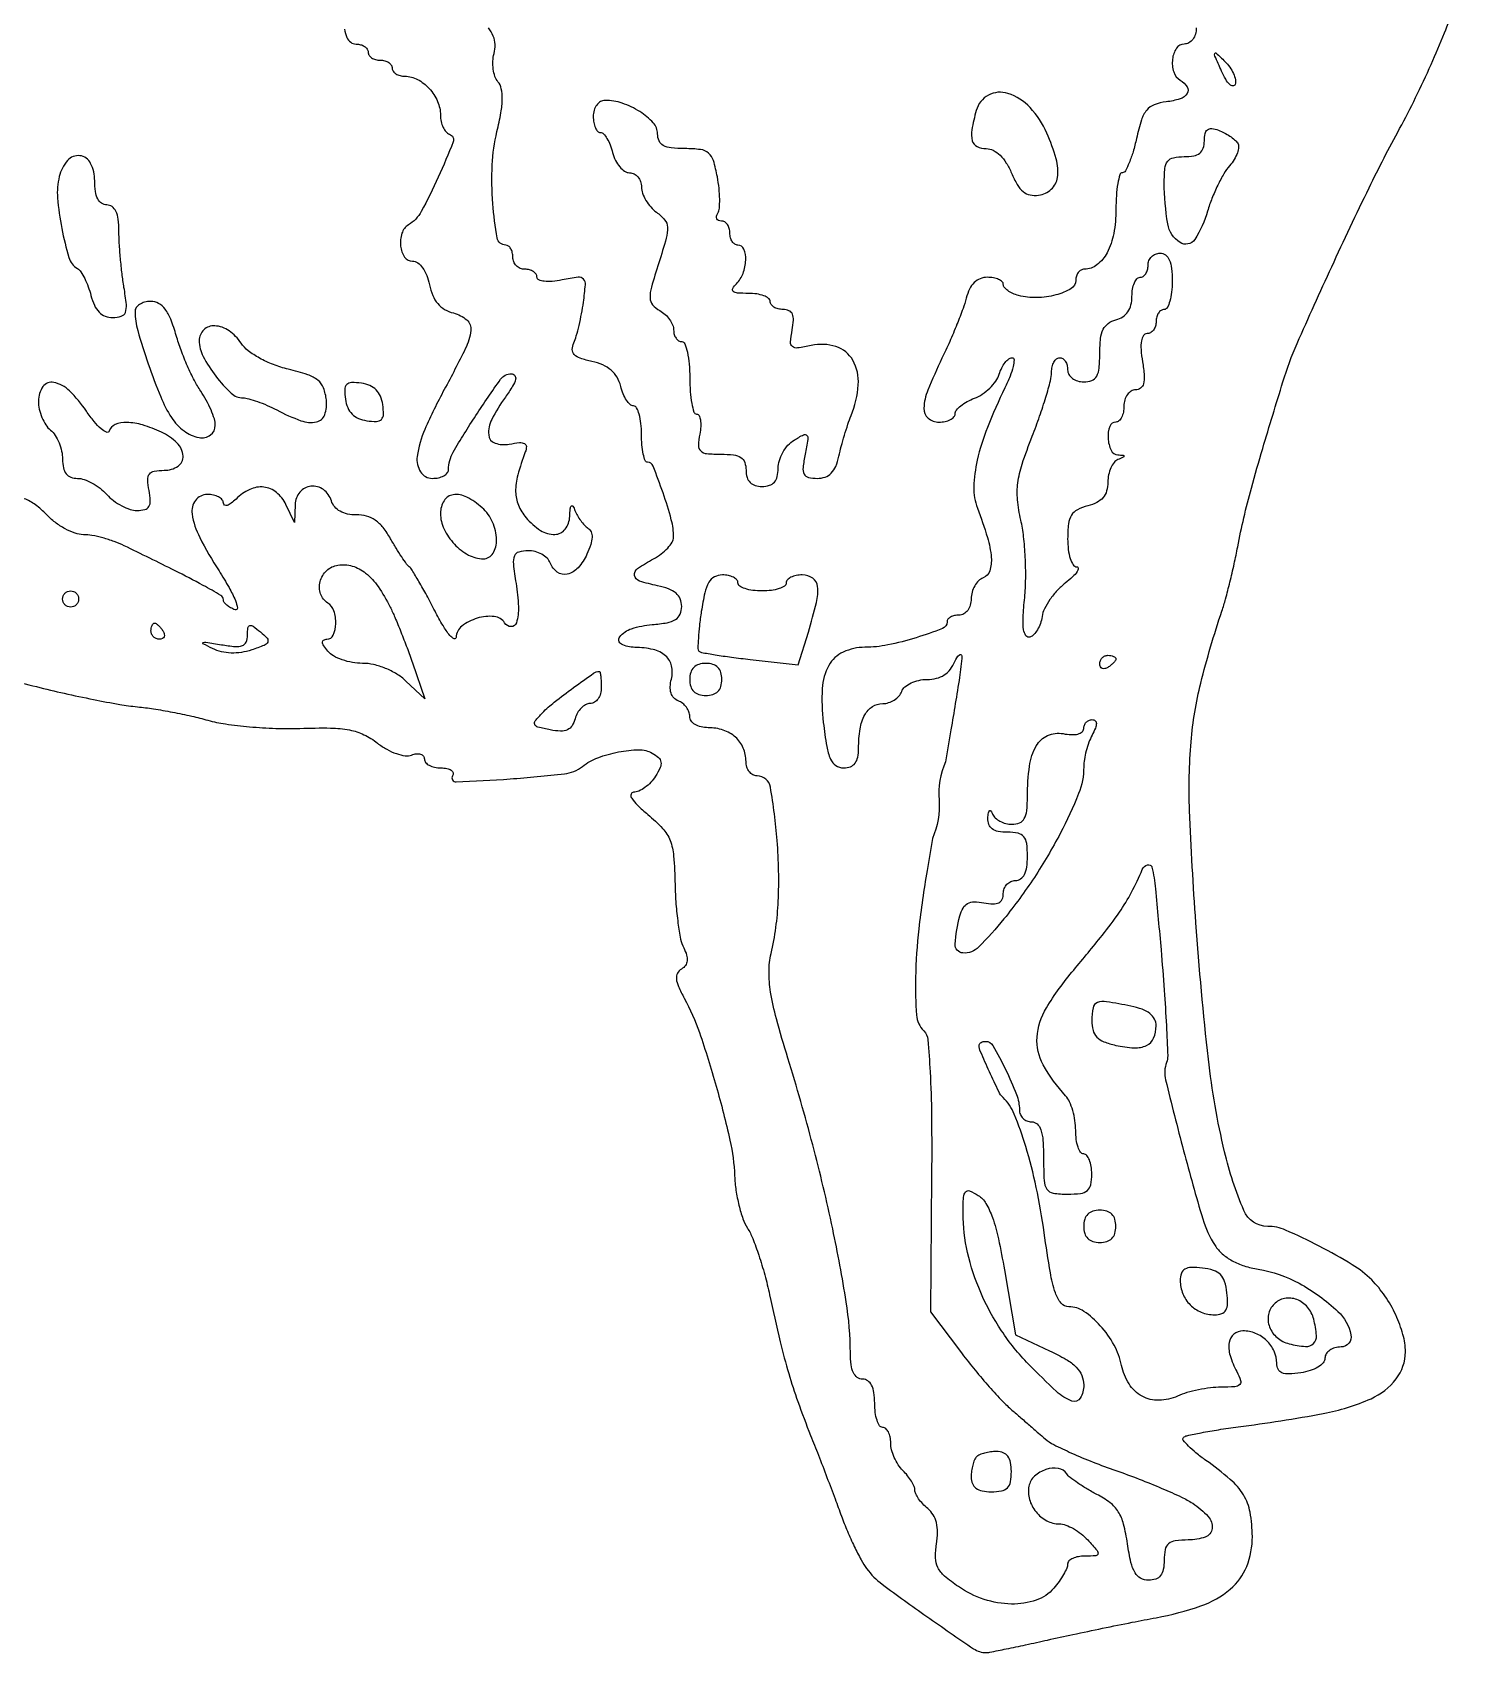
# Model space of a CAD drawing. Extents: x 0 to 525, y 0 to 407.
# Drawn here: x 291.2 to 468, y 0 to 201.5 of the extents above; entities that cross this region are included whole.
import ezdxf

# ---------------------------------------------------------------- set-up
doc = ezdxf.new("R2010")
doc.units = 0

msp = doc.modelspace()

# ---------------------------------------------------------------- linework, layer by layer
for points in [[(288.044046, 120.960479, -0.01045), (291.747132, 120.106178, 0.006666), (295.221546, 119.276891, 0.005998), (298.841126, 118.509294, 0.006021), (302.103662, 117.898968, 0.018821), (304.315818, 117.597928, -0.014578), (306.290395, 117.346263, -0.008221), (308.669613, 116.932062, -0.0082), (311.058448, 116.434865, -0.013299), (313.068686, 115.925421, 0.032998), (315.257519, 115.461579, 0.013735), (318.259079, 115.113709, 0.013519), (321.504808, 114.915877, 0.017025), (324.515412, 114.916501, -0.011677), (328.329636, 114.958077, -0.043984), (330.706149, 114.718755, -0.065381), (332.484911, 114.13156, -0.054326), (334.176578, 113.075743, 0.038893), (335.31728, 112.314011, 0.044176), (336.515869, 111.774827, 0.049315), (337.609229, 111.51203, 0.126605), (338.411167, 111.604285, -0.060911), (339.019282, 111.756157, -0.107006), (339.53328, 111.709702, -0.150451), (339.87091, 111.477726, -0.16912), (340, 111.106989, 0.179829), (340.157035, 110.684486, 0.091703), (340.604836, 110.325178, 0.071699), (341.2712, 110.081828, 0.051794), (342.059017, 110, -0.04743), (342.805006, 109.929076, -0.103266), (343.333138, 109.708657, -0.180737), (343.561583, 109.38319, -0.204783), (343.505064, 109.008193, 0.60098), (343.94321, 108.258173, 0.008046), (350.666086, 108.636948, 0.009981), (357.415051, 109.261887, 0.139185), (359.653082, 110.178934, -0.076163), (361.574125, 111.262203, -0.042963), (364.154073, 111.991643, -0.042845), (366.673968, 112.25474, -0.132924), (368.31736, 111.842273, -0.052237), (369.120416, 111.275505, -0.178182), (369.421793, 110.72275, -0.145757), (369.322458, 110.032678, -0.031461), (368.742737, 108.959665, -0.049524), (368.162721, 108.208008, -0.046565), (367.435005, 107.567749, -0.049949), (366.6763, 107.12456, -0.103124), (366.009453, 106.973099, 0.345712), (365.699353, 106.720523, 0.200857), (365.787616, 106.220911, 0.059527), (366.493263, 105.366299, 0.017089), (367.777156, 104.223099, -0.03227), (369.630022, 102.469648, -0.09457), (370.559528, 100.986602, -0.073538), (370.999771, 99.058387, -0.014455), (371.173377, 95.5, 0.013858), (371.289251, 93.065278, 0.015125), (371.538592, 90.71108, 0.014707), (371.871029, 88.716839, 0.069332), (372.249466, 87.622826, -0.043093), (372.612058, 86.728906, -0.100688), (372.682724, 86.013888, -0.130184), (372.467522, 85.44406, -0.09963), (371.979185, 84.987136, 0.129783), (371.479718, 84.460682, 0.149643), (371.34005, 83.785196, 0.082009), (371.59098, 82.829783, 0.019954), (372.317767, 81.364309, -0.042481), (374.205056, 77.085229, -0.013531), (376.287364, 70.434224, -0.013347), (378.001056, 63.713395, -0.046279), (378.584257, 59.269029, 0.027734), (378.751652, 57.482731, 0.023198), (379.121211, 55.614378, 0.023828), (379.621118, 53.934957, 0.057303), (380.186401, 52.769029, -0.048101), (380.827612, 51.506072, -0.013174), (381.588538, 49.404027, -0.013191), (382.329046, 46.963499, -0.0134), (382.935601, 44.5, 0.004234), (384.266456, 38.633606, 0.013009), (385.303894, 34.695261, 0.015543), (386.438653, 31.208854, 0.008467), (388.035785, 27, -0.002178), (388.995202, 24.564496, -0.001484), (390.065795, 21.787296, -0.001496), (391.082517, 19.102271, -0.003014), (391.865058, 16.978029, 0.013195), (392.60107, 15.098952, 0.011858), (393.460361, 13.192331, 0.01198), (394.312744, 11.518857, 0.0362), (395, 10.440547, 0.073017), (396.9485, 8.492727, 0.00678), (402.479121, 4.495, 0.004272), (408.301238, 0.479447, 0.149918), (409.864326, 0, 0.049358), (410.321791, 0.045269, 0.001242), (412.369939, 0.459927, 0.002652), (414.772117, 0.965766, 0.001804), (417.500374, 1.56571, -0.002648), (420.652317, 2.253245, -0.001651), (424.353235, 3.027257, -0.001656), (428.007006, 3.766216, -0.003007), (431, 4.342533, 0.037065), (436.569673, 5.814104, 0.092246), (440.219748, 7.886471, 0.122799), (442.265561, 10.715633, 0.097687), (442.968197, 14.430335, 0.042599), (442.687256, 17.44375, 0.092707), (441.865671, 19.606807, 0.07854), (440.220019, 21.542296, 0.024314), (437.192425, 23.895807, -0.016749), (435.961189, 24.823382, -0.028622), (435.007938, 25.687473, -0.029348), (434.379919, 26.405669, -0.377897), (434.400553, 26.733886, -0.143431), (434.828947, 26.968185, -0.005561), (436.613005, 27.338084, -0.009518), (438.759941, 27.716091, -0.006532), (441.208128, 28.06655, 0.013151), (451.790734, 29.724691, 0.059982), (457.728536, 31.571516, 0.1229), (460.84724, 34.021773, 0.166587), (462, 37.385693, 0.068109), (461.703468, 39.552497, 0.041464), (460.803997, 41.979657, 0.039993), (459.457691, 44.343518, 0.046968), (457.814031, 46.328826, 0.059737), (455.399899, 48.226018, 0.017662), (451.292769, 50.530998, 0.015278), (447.105129, 52.530872, 0.104121), (444.876741, 53, -0.300697), (441.911288, 54.960692, -0.042531), (439.510672, 62.268377, -0.030061), (437.504581, 73.796973, -0.010228), (435.946801, 90.732493, -0.007701), (435.16535, 104.705704, -0.03095), (435.34844, 113.254137, -0.040394), (436.555569, 120.546796, -0.020355), (439.183396, 129.5, 0.015361), (439.638837, 130.996267, 0.006004), (440.178942, 133.0875, 0.005937), (440.709689, 135.365884, 0.007348), (441.147404, 137.5, -0.010466), (441.91013, 141.104404, -0.009547), (442.844667, 144.786492, -0.00594), (444.260848, 149.720108, -0.00137), (446.769153, 158, -0.029533), (448.547577, 162.78362, -0.004233), (452.841175, 172.309672, -0.005197), (457.492645, 182.130954, -0.011503), (461.28899, 189.5, 0.010658), (463.273268, 193.335727, 0.009054), (465.20725, 197.465382, 0.00932), (466.86723, 201.378148, 0.019347), (467.985276, 204.5, -0.005112)], [(330.082988, 201.857819, 0.077026), (330.359903, 200.818684, 0.129132), (330.833715, 200.221884, 0.162131), (331.5, 200, -0.064853), (332.073457, 199.925306, -0.082425), (332.559375, 199.70625, -0.098894), (332.884432, 199.381354, -0.148195), (333, 199, 0.148195), (333.115568, 198.618646, 0.098894), (333.440625, 198.29375, 0.082425), (333.926543, 198.074694, 0.064853), (334.5, 198, -0.064853), (335.073457, 197.925306, -0.082425), (335.559375, 197.70625, -0.098894), (335.884432, 197.381354, -0.148195), (336, 197, 0.154765), (336.120948, 196.618614, 0.09778), (336.461607, 196.29375, 0.080164), (336.97055, 196.074515, 0.061768), (337.571429, 196, -0.123606), (339.143743, 195.605274, -0.084794), (340.602235, 194.470725, -0.082134), (341.639878, 192.87513, -0.103542), (342, 191.154762, 0.052765), (342.08341, 190.366574, 0.058269), (342.329819, 189.64073, 0.066232), (342.692943, 189.081559, 0.136036), (343.12279, 188.792403, -0.428589), (343.572018, 187.836277, -0.013575), (341.726304, 183.442976, -0.018694), (339.605039, 179.185702, -0.130121), (338.019016, 177.511752, 0.177173), (337.198313, 176.468395, 0.107281), (337.036329, 174.88682, 0.121936), (337.541839, 173.520476, 0.248367), (338.525, 173, -0.158303), (339.171373, 172.790094, -0.079455), (339.784227, 172.175791, -0.063371), (340.294324, 171.239991, -0.043802), (340.633779, 170.081106, 0.04901), (341.039187, 168.748554, 0.077288), (341.660195, 167.730065, 0.084571), (342.514367, 167.010257, 0.07152), (343.608779, 166.562054, -0.117501), (345.263799, 165.700782, -0.248797), (345.770782, 164.3911, -0.085525), (345.091163, 162.105207, -0.008649), (342.477287, 157.046426, 0.019406), (340.049429, 152.089007, 0.071033), (339.102674, 148.730568, 0.175879), (339.521548, 146.814748, 0.257299), (341, 146, 0.052721), (341.76519, 146.080909, 0.072563), (342.4125, 146.321283, 0.092453), (342.84726, 146.676333, 0.177221), (343, 147.093729, -0.132348), (343.581835, 149.253355, -0.013434), (346.398144, 153.814068, -0.010072), (349.483279, 158.321587, -0.242187), (350.801726, 159, -0.22955), (351.237257, 158.788926, -0.232997), (351.337735, 158.318452, -0.076792), (350.973362, 157.458314, -0.016199), (350.068094, 156.09563, 0.035588), (348.380457, 153.328326, 0.140969), (347.995613, 151.394008, 0.29751), (348.784708, 150.381544, 0.130559), (350.558032, 150.255845, -0.022022), (351.817974, 150.439631, -0.139848), (352.448574, 150.326781, -0.287622), (352.68023, 149.953726, -0.090743), (352.553768, 149.279521, 0.024639), (351.615056, 146.419485, 0.069737), (351.346185, 144.340611, 0.0954), (351.687928, 142.662081, 0.079422), (352.640626, 141.106751, 0.072534), (354.44807, 139.528252, 0.150983), (356.231448, 139.028215, 0.22646), (357.517391, 139.68425, 0.155888), (358.078947, 141.25, -0.012676), (358.138078, 142.227414, -0.158373), (358.280625, 142.564651, -0.51614), (358.469868, 142.546389, -0.039499), (358.728891, 142, 0.039014), (359.023981, 141.375972, 0.029513), (359.438598, 140.741349, 0.030189), (359.90212, 140.188887, 0.059012), (360.343088, 139.821613, -0.152129), (360.729129, 139.356036, -0.107878), (360.848337, 138.683404, -0.069804), (360.682957, 137.768864, -0.027318), (360.214583, 136.571613, -0.075694), (359.117795, 134.892534, -0.15396), (357.776089, 134.096375, -0.21598), (356.533503, 134.342315, -0.146934), (355.638374, 135.5, 0.109941), (355.25801, 136.073763, 0.066273), (354.59759, 136.559375, 0.061434), (353.77207, 136.88811, 0.064151), (352.903577, 137, 0.065843), (351.72771, 136.844482, 0.24255), (351.190476, 136.355021, 0.117335), (351.066711, 135.348774, 0.011837), (351.393711, 132.939328, -0.028898), (351.685042, 130.058496, -0.080893), (351.446027, 128.049732, -0.340155), (350.790868, 127.56683, -0.254449), (349.982334, 128.028584, 0.236485), (348.692841, 128.824126, 0.094813), (346.572593, 128.609859, 0.093323), (344.656427, 127.622283, 0.224121), (343.953439, 126.230948, -0.539275), (343.686958, 126.065817, -0.11509), (343.16075, 126.477216, -0.036366), (342.319157, 127.693307, -0.013818), (341.320308, 129.5, 0.005242), (340.284564, 131.451746, 0.00726), (339.312339, 133.178125, 0.004775), (338.464911, 134.60164, 0.085998), (338.11687, 135, -0.068052), (337.786881, 135.351555, -0.008099), (337.180743, 136.234375, -0.009546), (336.493816, 137.314659, -0.007702), (335.796297, 138.5, 0.038614), (334.86832, 139.875007, 0.072985), (333.895586, 140.788904, 0.084877), (332.80929, 141.2992, 0.071441), (331.546836, 141.460621, -0.054532), (330.445722, 141.563863, -0.077553), (329.526428, 141.906995, -0.088672), (328.844485, 142.468588, -0.099745), (328.433151, 143.210621, 0.158123), (327.441767, 144.596415, 0.186662), (325.896024, 145.019372, 0.195167), (324.51861, 144.289138, 0.168509), (323.93232, 142.75), (323.864639, 140.5), (322.779505, 142.75, 0.107577), (321.608381, 144.247497, 0.147019), (320.040821, 144.911763, 0.136725), (318.279214, 144.622245, 0.087911), (316.571429, 143.428571, -0.032428), (315.966917, 142.897769, -0.08714), (315.461607, 142.633482, -0.216722), (315.144783, 142.671296, -0.262054), (315, 142.928571, 0.180377), (314.847511, 143.337512, 0.091543), (314.4125, 143.685268, 0.071518), (313.765245, 143.920813, 0.051602), (313, 144, 0.236051), (311.534173, 143.267144, 0.201601), (311.109946, 141.575391, 0.081412), (312.059954, 138.656341, 0.023001), (314.45693, 134.499876, -0.012865), (315.713794, 132.419024, -0.031547), (316.498386, 130.813548, -0.069624), (316.740613, 129.874577, -0.562859), (316.45693, 129.654901, -0.037085), (315.899333, 129.917777, -0.045942), (315.427973, 130.244769, -0.052698), (315.101016, 130.583862, -0.166997), (315, 130.877875, 0.26376), (314.681878, 131.438974, 0.009673), (312.480318, 132.699228, 0.010011), (308.994344, 134.516457, 0.001978), (302.66896, 137.623335, 0.026525), (301.420643, 138.150481, 0.020422), (300.010174, 138.595605, 0.020823), (298.654142, 138.903421, 0.045425), (297.593274, 139, -0.085633), (296.565093, 139.177394, -0.039204), (295.318083, 139.734375, -0.037323), (294.064407, 140.543345, -0.042262), (293, 141.5, 0.045738), (291.635404, 142.709442, 0.068519), (290.237736, 143.467479, 0.061141)], [(436, 202, -0.072314), (435.888136, 201.230589, -0.08892), (435.5625, 200.583333, -0.10214), (435.075754, 200.153209, -0.130775), (434.5, 200, 0.2514), (433.53329, 199.481146, 0.1193), (433.036592, 198.112517, 0.105189), (433.193385, 196.533132, 0.179043), (434, 195.5, -0.110364), (434.855598, 194.664669, -0.297162), (434.855471, 193.853279, -0.173422), (433.975082, 193.184687, -0.047917), (432.25, 192.816422, 0.06041), (430.764249, 192.460333, 0.134547), (429.827735, 191.786939, 0.094797), (429.172971, 190.562001, 0.020934), (428.557939, 188.25, -0.016996), (428.138394, 186.621355, -0.02613), (427.655276, 185.248438, -0.023918), (427.173072, 184.219998, -0.277979), (426.807939, 184, 0.334969), (426.491713, 183.761373, 0.02575), (426.237332, 182.657143, 0.027118), (426.058277, 181.180986, 0.016623), (426, 179.428571, -0.04502), (425.729671, 176.432368, -0.076775), (424.909359, 174.062304, -0.104597), (423.645008, 172.545562, -0.168433), (422.071429, 172, 0.128255), (421.662828, 171.893437, 0.100734), (421.314732, 171.59362, 0.08924), (421.080684, 171.145124, 0.075887), (421, 170.616577, -0.266575), (420.40671, 169.582855, -0.067558), (418.548851, 168.810873, -0.059007), (416.162094, 168.472026, -0.069845), (413.900474, 168.736278, -0.040933), (413.173161, 168.991591, -0.052236), (412.558264, 169.346763, -0.062059), (412.135532, 169.742266, -0.175444), (412, 170.116631, 0.209177), (411.852235, 170.454383, 0.081811), (411.418097, 170.74051, 0.062316), (410.777433, 170.935182, 0.042656), (410.019052, 171, 0.094642), (409.126034, 170.829439, 0.099931), (408.378018, 170.342945, 0.085806), (407.796207, 169.534427, 0.051712), (407.390991, 168.421695, -0.026254), (406.985764, 167.104245, -0.008007), (406.23721, 165.156459, -0.007992), (405.327474, 162.998141, -0.008649), (404.371939, 160.926598, 0.015597), (402.61802, 156.98099, 0.085259), (402.117251, 154.709569, 0.231388), (402.638514, 153.50327, 0.178908), (404, 153, 0.049264), (404.765358, 153.075593, 0.069261), (405.4125, 153.301021, 0.089436), (405.848134, 153.633497, 0.18727), (406, 154.024751, -0.174868), (406.164912, 154.481865, -0.050235), (406.709239, 155.018133, -0.043956), (407.490263, 155.540732, -0.034644), (408.414431, 155.967467, 0.057208), (409.386533, 156.470606, 0.044592), (410.311429, 157.220107, 0.04585), (411.055741, 158.087797, 0.077667), (411.481819, 158.942716, -0.039445), (411.801945, 159.730047, -0.049481), (412.222894, 160.395673, -0.057831), (412.675754, 160.854984, -0.170869), (413.087712, 161, -0.422696), (413.3317, 160.748863, -0.050966), (413.219897, 159.898437, -0.036615), (412.838094, 158.688884, -0.019361), (412.199539, 157.25, 0.019525), (410.024665, 152.344941, 0.038305), (408.75634, 148.269781, 0.049471), (408.332104, 144.928615, 0.097706), (408.775836, 142.302052, -0.016703), (410.016933, 138.663852, -0.053249), (410.498436, 136.145928, -0.097368), (410.315073, 134.509325, -0.228531), (409.492885, 133.635643, 0.104791), (408.921956, 133.265471, 0.066656), (408.438535, 132.634332, 0.062616), (408.111455, 131.850792, 0.067698), (408, 131.031385, -0.070174), (407.889078, 130.24494, -0.089187), (407.565397, 129.588564, -0.103496), (407.079202, 129.154775, -0.131307), (406.5, 129, 0.054157), (405.926159, 128.937662, 0.073869), (405.440625, 128.752747, 0.093533), (405.114767, 128.47946, 0.173303), (405, 128.158288, -0.310906), (404.420443, 127.316336, -0.016276), (401.155945, 126.188972, -0.024716), (397.630478, 125.286718, -0.050324), (394.788968, 125, 0.109407), (392.075633, 124.39909, 0.158702), (390.295333, 122.738324, 0.113866), (389.474421, 119.868247, 0.042231), (389.612135, 115.643031, 0.01203), (390.034768, 112.666643, 0.064014), (390.508372, 111.09656, 0.138286), (391.175131, 110.297922, 0.151218), (392.137681, 110, 0.087936), (392.976575, 110.148687, 0.141866), (393.55747, 110.574624, 0.116248), (393.893196, 111.316825, 0.048373), (394, 112.418213, -0.037309), (394.18194, 114.853088, -0.086212), (394.759034, 116.587744, -0.126786), (395.712315, 117.620519, -0.144283), (397, 118, 0.076792), (397.72579, 118.11213, 0.064917), (398.430462, 118.440625, 0.06679), (399.008218, 118.926523, 0.093208), (399.361626, 119.5, -0.126521), (399.76998, 120.074286, -0.063894), (400.521207, 120.559375, -0.057225), (401.477603, 120.888489, -0.054328), (402.500839, 121, 0.059293), (403.684298, 121.140837, 0.08486), (404.653248, 121.557612, 0.087232), (405.410103, 122.262056, 0.066357), (405.968838, 123.25, -0.108591), (406.530184, 124.073127, -0.678239), (406.842021, 123.927841, -0.025295), (406.553204, 121.257239, -0.002383), (405.482541, 114.75), (404.807644, 110.76674, 0.117647), (404, 106, -0.117647), (403.192356, 101.23326), (402.517459, 97.25, 0.013417), (401.487617, 89.994999, 0.023361), (401.077945, 83.93154, 0.023671), (401.20207, 79.263686, 0.17977), (402.103406, 77.296594, -0.176018), (402.60937, 76.213245, -0.008597), (402.895939, 72.199217, -0.011038), (403.070161, 66.756934, -0.004369), (403.079056, 59.272287), (402.9513, 42.351385), (406.664625, 37.425692, 0.009933), (408.274106, 35.376707, 0.00863), (410.039462, 33.293356, 0.008712), (411.702943, 31.462902, 0.025116), (412.938975, 30.275095, 0.000041), (414.043732, 29.31549, 0.000032), (415.246193, 28.271328, 0.000032), (416.367866, 27.29757, 0.000078), (417.197, 26.578094, 0.062689), (418.266877, 25.862785, 0.010731), (420.481467, 24.813002, 0.011551), (423.15202, 23.689904, 0.010078), (425.995142, 22.636466, -0.008471), (428.893598, 21.573108, -0.008681), (431.730556, 20.420443, -0.008481), (434.156336, 19.336424, -0.035722), (435.548141, 18.560414, -0.060914), (437.481605, 16.926193, -0.220215), (437.966831, 15.431447, -0.283994), (437.119489, 14.368563, -0.086299), (435, 14, 0.030103), (433.386401, 13.902765, 0.144586), (432.55, 13.541667, 0.173074), (432.126572, 12.824437, 0.047675), (432, 11.5, -0.044999), (431.894555, 10.330729, -0.120514), (431.556127, 9.572376, -0.147762), (430.956826, 9.146536, -0.081273), (430.061273, 9, -0.123445), (429.076448, 9.246905, -0.139871), (428.378539, 9.922606, -0.076282), (427.873243, 11.220149, -0.017562), (427.442359, 13.535813, 0.024826), (426.951759, 15.974904, 0.077007), (426.297141, 17.515294, 0.091277), (425.276237, 18.63876, 0.044476), (423.631086, 19.675345, -0.014761), (422.386933, 20.359678, -0.016742), (421.237682, 21.089638, -0.016117), (420.308076, 21.769686, -0.083475), (419.880173, 22.237926, 0.215891), (418.844303, 22.904352, 0.116629), (417.303293, 22.771842, 0.10624), (415.875199, 21.935728, 0.161171), (415.178908, 20.690477, 0.118974), (415.255382, 19.049941, 0.099327), (416.065044, 17.500105, 0.100214), (417.402179, 16.392894, 0.123586), (418.967457, 16, -0.089048), (419.75693, 15.858274, -0.04), (420.715701, 15.4125, -0.037937), (421.680216, 14.765298, -0.042122), (422.5, 14, -0.007247), (423.657975, 12.682566, -0.222937), (423.770651, 12.272045, -0.349021), (423.508745, 12.03843, -0.014191), (422.154988, 12, 0.043924), (421.330042, 11.92739, 0.063714), (420.633028, 11.709608, 0.083479), (420.161437, 11.389278, 0.204678), (420, 11.011431, -0.10567), (419.891054, 10.501686, -0.025011), (419.494092, 9.722396, -0.024643), (418.936993, 8.854045, -0.022104), (418.277759, 8.011431, -0.134463), (416.07744, 6.521004, -0.086273), (413.01172, 6.03905, -0.076295), (409.598961, 6.619551, -0.070102), (406.407793, 8.203616, -0.026452), (404.701959, 9.510175, -0.097995), (403.865486, 10.568343, -0.115295), (403.566685, 11.768671, -0.043846), (403.693714, 13.500004, 0.037276), (403.819432, 14.952176, 0.063823), (403.679332, 16.158377, 0.075916), (403.270836, 17.139169, 0.083162), (402.597801, 17.918833, -0.032042), (401.986332, 18.496276, -0.03443), (401.469354, 19.134124, -0.036739), (401.107845, 19.738807, -0.116876), (401, 20.193873, 0.106001), (400.900131, 20.659656, 0.031794), (400.559375, 21.304718, 0.030301), (400.074075, 21.998866, 0.028676), (399.5, 22.642857, -0.054664), (398.925727, 23.358587, -0.038656), (398.440625, 24.26875, -0.039128), (398.109123, 25.223487, -0.064082), (398, 26.071429, 0.049879), (397.926196, 26.809424, 0.069864), (397.70625, 27.433482, 0.090018), (397.381768, 27.853387, 0.185417), (397, 28, -0.254951), (396.615738, 28.209557, -0.06271), (396.29375, 28.88125, -0.048861), (396.072766, 29.850749, -0.031626), (396, 31, 0.033607), (395.911037, 32.322075, 0.082504), (395.625, 33.25, 0.12651), (395.148955, 33.797909, 0.152103), (394.5, 34, -0.158674), (393.840363, 34.214741, -0.126641), (393.362032, 34.794999, -0.078628), (393.074722, 35.792141, -0.029371), (392.980007, 37.25, 0.037778), (392.459768, 43.605737, 0.012954), (390.776664, 52.695159, 0.012229), (388.297915, 63.118964, 0.010614), (385.202864, 73.917047, -0.008402), (383.77617, 78.812656, -0.026964), (383.058843, 82.13171, -0.040187), (382.859086, 84.667733, -0.056748), (383.119129, 86.917047, 0.046215), (384.009672, 93.419403, 0.030651), (383.877512, 100.955404, 0.023949), (383.029575, 107.611734, 0.363953), (381.375, 109, -0.130003), (380.850638, 109.138681, -0.100677), (380.403906, 109.52875, -0.088653), (380.103466, 110.112255, -0.0748), (380, 110.8, 0.101708), (379.656202, 112.472641, 0.109454), (378.684208, 113.824185, 0.102713), (377.174837, 114.697574, 0.080136), (375.3, 115, -0.056302), (374.404126, 115.101201, -0.08007), (373.662775, 115.401414, -0.100886), (373.17435, 115.852486, -0.157289), (373, 116.393011, 0.091858), (372.893775, 116.966335, 0.066733), (372.582177, 117.537159, 0.065144), (372.121367, 118.019046, 0.077968), (371.577623, 118.33184, -0.116025), (371.02198, 118.709878, -0.109468), (370.678674, 119.303558, -0.08881), (370.576043, 120.094326, -0.051968), (370.721021, 121.041186, 0.118762), (370.752607, 122.672301, 0.161406), (370.004554, 123.928472, 0.122384), (368.452366, 124.71709, 0.055046), (366.166667, 124.984687, -0.116302), (364.49672, 125.390035, -0.468923), (364.294364, 126.277633, -0.154992), (365.767985, 127.308568, -0.054707), (368.3273, 127.810365, 0.023373), (370.182451, 128.054872, 0.094481), (371.243154, 128.461631, 0.154481), (371.800888, 129.110948, 0.101125), (372, 130.085365, 0.099147), (371.814897, 131.00967, 0.117583), (371.2919, 131.727901, 0.089528), (370.374063, 132.264123, 0.038209), (369, 132.65, -0.028222), (366.747856, 133.23425, -0.285494), (366.148033, 133.940127, -0.286042), (366.516102, 134.789195, -0.028294), (368.5, 136, 0.038674), (369.45662, 136.611419, 0.043777), (370.265625, 137.340547, 0.048711), (370.825991, 138.073954, 0.139671), (371, 138.684729, 0.06619), (370.710906, 140.858988, 0.017674), (369.67771, 144.202382, 0.009841), (368.444761, 147.530979, 0.308343), (367.756521, 148, -0.313764), (367.462348, 148.20476, -0.035459), (367.222228, 149.028125, -0.032867), (367.054667, 150.158491, -0.020367), (367, 151.5, 0.026502), (366.928864, 152.841146, 0.041844), (366.711847, 153.971875, 0.05105), (366.397589, 154.769603, 0.280398), (366.019052, 155, -0.194114), (365.599423, 155.16929, -0.056439), (365.146283, 155.717076, -0.047603), (364.731997, 156.506612, -0.035562), (364.425425, 157.441109, 0.070132), (363.968195, 158.566415, 0.083516), (363.237337, 159.447234, 0.076229), (362.200559, 160.096331, 0.047786), (360.83582, 160.53606, -0.026452), (359.381559, 160.937123, -0.119423), (358.640522, 161.401416, -0.201051), (358.399045, 162.012095, -0.098206), (358.581831, 162.844951, 0.033632), (358.892193, 163.70969, 0.011191), (359.231812, 165.012695, 0.011083), (359.5446, 166.477147, 0.012398), (359.779347, 167.900393, 0.01358), (360.023899, 170.084364, 0.215015), (359.781144, 170.772311, 0.238962), (359.120899, 171.005017, 0.016784), (357.126964, 170.675393, -0.026574), (355.892858, 170.496114, -0.05066), (354.891428, 170.506237, -0.075318), (354.222128, 170.685499, -0.298073), (354, 171.025, 0.15175), (353.884488, 171.396835, 0.098319), (353.559375, 171.713594, 0.0812), (353.073516, 171.927269, 0.063155), (352.5, 172, -0.099038), (351.927543, 172.114514, -0.097945), (351.440625, 172.440625, -0.097945), (351.114514, 172.927543, -0.099038), (351, 173.5, 0.057167), (350.934188, 174.073731, 0.076482), (350.739603, 174.559375, 0.095492), (350.451705, 174.884883, 0.165545), (350.113544, 175, -0.364103), (349.047377, 175.895046, -0.024352), (348.510552, 180.154513, -0.030963), (348.439333, 184.975956, -0.047113), (349.028762, 189.119894, 0.015199), (349.516435, 191.464764, 0.038932), (349.68394, 193.189215, 0.056091), (349.566015, 194.452783, 0.122508), (349.146683, 195.323258, -0.09124), (348.781422, 195.975113, -0.048096), (348.56677, 196.881039, -0.045671), (348.521431, 197.882215, -0.052486), (348.665208, 198.827754, 0.072849), (348.78978, 199.952191, 0.087375), (348.568734, 200.99227, 0.076282), (347.971086, 201.998422, 0.042046)]]:
    msp.add_lwpolyline(points, format="xyb")
for points in [[(440.828264, 194.984793, -0.336752), (440.5567, 194.799246, -0.183145), (440.166057, 194.970206, -0.067815), (439.662556, 195.618192, -0.025961), (439.141091, 196.636579, -0.002447), (438.314765, 198.50481, -0.185405), (438.300271, 198.827424, -0.546424), (438.47467, 198.871744, -0.005868), (439.54497, 197.848214, -0.044911), (440.160524, 197.126581, -0.048824), (440.617896, 196.325723, -0.05452), (440.862769, 195.567541, -0.132064)], [(408.630286, 191.75, 0.020715), (408.088267, 189.33084, 0.109433), (408.140951, 187.980993, 0.218597), (408.72884, 187.264951, 0.113722), (409.87868, 187, -0.120154), (410.738595, 186.790329, -0.073206), (411.591237, 186.175845, -0.060543), (412.373235, 185.207301, -0.041423), (413.021079, 183.94911, 0.034244), (413.73013, 182.522149, 0.089095), (414.472678, 181.653592, 0.118068), (415.332522, 181.237516, 0.08977), (416.382184, 181.19911, 0.151103), (417.967839, 181.950308, 0.175697), (418.73549, 183.422702, 0.103002), (418.567976, 185.728143, 0.034438), (417.413649, 188.923507, 0.083013), (415.323816, 192.10523, 0.12887), (412.570031, 193.861257, 0.202834), (410.136474, 193.644336, 0.207874)], [(361, 191, 0.042643), (361.06542, 190.234324, 0.062301), (361.261905, 189.5875, 0.081793), (361.550695, 189.149179, 0.209225), (361.891592, 189, -0.208396), (362.277325, 188.831931, -0.050787), (362.705595, 188.265625, -0.043524), (363.105107, 187.457251, -0.031538), (363.410644, 186.5, 0.052514), (363.760596, 185.543788, 0.061291), (364.288816, 184.734375, 0.071387), (364.906036, 184.184637, 0.147328), (365.519052, 184, -0.119389), (366.083904, 183.863175, -0.100671), (366.564972, 183.477348, -0.092147), (366.888029, 182.900314, -0.081833), (367, 182.220759, 0.086506), (367.135889, 181.441205, 0.048414), (367.548699, 180.568691, 0.046406), (368.153281, 179.741955, 0.055585), (368.867911, 179.095204, -0.063529), (369.88058, 178.149136, -0.163426), (370.236815, 177.226612, -0.080357), (370.079119, 175.87142, -0.008324), (369.148983, 172.786716, 0.007755), (368.230849, 169.754314, 0.075338), (368.059862, 168.426817, 0.175439), (368.383556, 167.591357, 0.086115), (369.281071, 166.862581, -0.058116), (369.938518, 166.386936, -0.052366), (370.495065, 165.757167, -0.055647), (370.87421, 165.076054, -0.099517), (371, 164.45031, 0.067183), (371.074828, 163.895928, 0.084027), (371.29375, 163.426029, 0.099542), (371.618658, 163.111783, 0.143546), (372, 163, -0.31052), (372.388512, 162.732972, -0.036969), (372.70625, 161.678125, -0.033738), (372.927717, 160.224757, -0.020945), (373, 158.5, 0.018014), (373.062168, 156.77505, 0.029276), (373.253015, 155.321875, 0.029327), (373.525088, 154.246293, 0.327067), (373.861328, 154, -0.285831), (374.156008, 153.816555, -0.076393), (374.329256, 153.265625, -0.053628), (374.365641, 152.458177, -0.031701), (374.244751, 151.5, 0.037483), (374.083411, 150.090289, 0.216124), (374.359511, 149.412205, 0.169509), (375.104422, 149.077228, 0.021695), (376.883423, 149, -0.028404), (378.459359, 148.910401, -0.114738), (379.360428, 148.589568, -0.169186), (379.836458, 147.982574, -0.082653), (380, 147, 0.072254), (380.126841, 146.126841, 0.124864), (380.5, 145.5, 0.124864), (381.126841, 145.126841, 0.072254), (382, 145, 0.073774), (382.908967, 145.134849, 0.1388), (383.528708, 145.532432, 0.126162), (383.884625, 146.226963, 0.055699), (384, 147.259453, -0.075842), (384.145786, 148.215044, -0.05295), (384.579677, 149.217206, -0.05265), (385.218376, 150.112627, -0.072063), (385.973368, 150.751295, -0.01979), (387.160829, 151.429099, -0.36122), (387.556683, 151.342997, -0.209388), (387.684795, 150.8424, -0.008781), (387.348368, 148.991842, 0.021164), (387.089444, 147.335568, 0.145901), (387.232801, 146.534133, 0.223217), (387.755177, 146.124679, 0.056452), (388.855948, 146, 0.083451), (389.847514, 146.166655, 0.116172), (390.605217, 146.646289, 0.096795), (391.160328, 147.489588, 0.044638), (391.550156, 148.75, -0.012386), (391.842932, 149.970104, -0.008019), (392.239034, 151.366947, -0.008063), (392.67018, 152.71998, -0.015098), (393.069208, 153.797053, 0.077629), (393.966293, 157.627657, 0.148744), (393.282905, 160.680439, 0.188472), (391.189254, 162.382772, 0.132341), (388.122314, 162.526865, -0.017482), (386.406782, 162.212485, -0.209556), (385.77238, 162.385911, -0.250256), (385.534702, 162.947488, -0.02471), (385.745472, 164.448855, 0.031901), (385.899577, 165.674253, 0.120053), (385.763736, 166.43089, 0.188489), (385.341833, 166.849589, 0.102603), (384.616577, 167, -0.059964), (383.998366, 167.074408, -0.078765), (383.47487, 167.29375, -0.096977), (383.124309, 167.618586, -0.158846), (383, 168, 0.238636), (382.805941, 168.383445, 0.069881), (382.206875, 168.70625, 0.053511), (381.334119, 168.927044, 0.035231), (380.3, 169, -0.016096), (378.945288, 169.043621, -0.153786), (378.4125, 169.25, -0.371337), (378.345331, 169.609036, -0.064899), (378.8, 170.2, 0.106751), (379.629559, 171.486565, 0.079759), (379.967148, 173.144926, 0.104548), (379.73979, 174.49618, 0.308176), (379, 175, -0.148195), (378.618646, 175.115568, -0.098894), (378.29375, 175.440625, -0.082425), (378.074694, 175.926543, -0.064853), (378, 176.5, 0.06887), (377.920655, 177.073318, 0.085131), (377.688914, 177.559375, 0.099915), (377.344827, 177.884374, 0.140337), (376.940983, 178, -0.106462), (376.584927, 178.076682, -0.180931), (376.371512, 178.288753, -0.163219), (376.337283, 178.607478, -0.084443), (376.489487, 178.98299, 0.118539), (376.685083, 179.578004, 0.023313), (376.724734, 180.710348, 0.02353), (376.645202, 182.064433, 0.019934), (376.437213, 183.48299, 0.026033), (375.947469, 185.506153, 0.142447), (375.344346, 186.441859, 0.150041), (374.350464, 186.882605, 0.029894), (372.388709, 187, -0.024674), (370.693856, 187.08369, -0.099992), (369.710551, 187.385707, -0.165527), (369.187938, 187.951897, -0.104709), (369, 188.839485, 0.189083), (368.463484, 190.207491, 0.064386), (366.79432, 191.598336, 0.059969), (364.606351, 192.64529, 0.081809), (362.452947, 193, 0.136526), (361.898881, 192.845837, 0.100277), (361.426803, 192.4125, 0.086437), (361.109029, 191.764329, 0.070964)], [(441.134977, 187.700035, -0.172437), (441.261839, 187.202601, -0.062026), (441.103155, 186.478382, -0.052378), (440.71383, 185.660454, -0.041432), (440.134977, 184.869426, 0.046678), (439.430908, 183.885834, 0.019268), (438.660223, 182.439002, 0.018865), (437.947483, 180.813312, 0.023042), (437.410464, 179.242332, -0.073155), (435.795754, 175.715552, -0.414488), (433.972314, 175.327807, -0.209868), (432.451679, 177.645137, -0.04072), (432.013655, 182.75, -0.025045), (432.095909, 184.541608, -0.14018), (432.443667, 185.426365, -0.182585), (433.153607, 185.868062, -0.04888), (434.5, 186, 0.044954), (435.675953, 186.105941, 0.122443), (436.432518, 186.446862, 0.148652), (436.855419, 187.05373, 0.078529), (437, 187.968615, -0.049448), (437.089944, 188.87587, -0.183482), (437.390242, 189.354257, -0.195705), (437.917439, 189.494946, -0.056992), (438.75, 189.291557, -0.03138), (439.466543, 188.974828, -0.027384), (440.172462, 188.557707, -0.028356), (440.769391, 188.108475, -0.069544)], [(294.596751, 183.529462, 0.08187), (294.377885, 180.883472, 0.028374), (294.904986, 177.076464, 0.024113), (295.799352, 173.461408, 0.183642), (296.847108, 172.094492, -0.108907), (297.275933, 171.67823, -0.029639), (297.751359, 170.855613, -0.02851), (298.192719, 169.833925, -0.026223), (298.529124, 168.739983, 0.046152), (298.956612, 167.524319, 0.087608), (299.545002, 166.673707, 0.105523), (300.30525, 166.174954, 0.092851), (301.23925, 166, 0.07384), (302.302659, 166.157906, 0.23363), (302.8129, 166.63693, 0.116885), (302.934692, 167.604593, 0.014076), (302.641848, 169.75, -0.011129), (302.403515, 171.422458, -0.007354), (302.200855, 173.353125, -0.007402), (302.05919, 175.236595, -0.014222), (302.011006, 176.75, 0.029243), (301.920577, 178.210044, 0.07888), (301.636456, 179.206499, 0.127447), (301.1598, 179.785534, 0.158443), (300.5, 180, -0.152103), (299.851045, 180.202091, -0.12651), (299.375, 180.75, -0.082504), (299.088963, 181.677925, -0.033607), (299, 183, 0.114685), (298.495671, 185.169841, 0.253847), (297.151726, 186.12294, 0.25267), (295.61454, 185.517312, 0.114142)], [(433, 170.5, -0.027026), (432.927458, 169.158889, -0.042582), (432.70625, 168.028125, -0.052312), (432.385692, 167.232098, -0.277684), (432, 167, 0.148195), (431.618646, 166.884432, 0.098894), (431.29375, 166.559375, 0.082425), (431.074694, 166.073457, 0.064853), (431, 165.5, -0.073775), (430.914968, 164.926846, -0.088083), (430.667815, 164.440625, -0.100601), (430.300403, 164.115587, -0.131691), (429.869158, 164, 0.254273), (429.42731, 163.759768, 0.104214), (429.174277, 163.101804, 0.058337), (429.127669, 162.01639, 0.021816), (429.306287, 160.5, -0.018839), (429.519423, 158.778779, -0.082419), (429.438837, 157.760049, -0.172879), (429.075564, 157.212507, -0.162057), (428.437129, 157, 0.137978), (427.889097, 156.845832, 0.10015), (427.422157, 156.4125, 0.08594), (427.107778, 155.764366, 0.070154), (427, 155, -0.048028), (426.926307, 154.234582, -0.068025), (426.70625, 153.5875, -0.088204), (426.381882, 153.151477, -0.191087), (426, 153, 0.316797), (425.230369, 152.457969, 0.101555), (425.022468, 150.995411, 0.094167), (425.403041, 149.498685, 0.274323), (426.25, 148.921053, -0.011437), (426.903389, 148.864758, -0.382689), (427, 148.757018, -0.295955), (426.909806, 148.617987, -0.009076), (426.25, 148.337719, 0.131951), (425.771097, 147.976734, 0.061149), (425.367188, 147.303446, 0.05438), (425.09276, 146.445415, 0.050267), (425, 145.525075, -0.068335), (424.850767, 144.438252, -0.108547), (424.411275, 143.612627, -0.101365), (423.640636, 143.010388, -0.053903), (422.5, 142.589356, 0.05692), (421.211486, 142.104913, 0.138579), (420.474613, 141.420175, 0.109027), (420.104296, 140.337114, 0.028072), (420, 138.480948, 0.030531), (420.081953, 137.140068, 0.048305), (420.331505, 136.016824, 0.062383), (420.696329, 135.241405, 0.257056), (421.134859, 135, -0.424416), (421.318342, 134.810036, -0.146622), (421.182026, 134.406647, -0.051738), (420.611982, 133.75727, -0.020118), (419.701799, 132.980075, 0.040255), (418.695688, 132.04844, 0.034595), (417.795105, 130.921427, 0.036092), (417.120388, 129.777411, 0.078781), (416.81694, 128.808403, -0.047189), (416.607941, 127.956394, -0.049699), (416.245278, 127.174261, -0.05509), (415.792737, 126.570949, -0.125458), (415.31592, 126.266968, -0.332293), (414.813549, 126.435506, -0.118503), (414.523228, 127.184958, -0.04693), (414.463431, 128.6836, -0.011025), (414.654086, 131.18864, 0.021799), (414.781965, 133.53617, 0.014955), (414.731074, 136.203465, 0.015101), (414.527106, 138.773975, 0.029406), (414.182806, 140.80188, -0.031922), (413.764885, 143.3407, -0.058504), (413.80163, 145.434511, -0.046306), (414.340734, 147.768811, -0.013497), (415.594641, 151.241494, 0.009144), (416.515572, 153.724135, 0.010764), (417.293426, 156.108069, 0.009743), (417.865597, 158.140769, 0.063811), (418, 159.189614, -0.053275), (418.074008, 159.882234, -0.07307), (418.29375, 160.468199, -0.092881), (418.618396, 160.861638, -0.175694), (419, 161, -0.148195), (419.381354, 160.884432, -0.098894), (419.70625, 160.559375, -0.082425), (419.925306, 160.073457, -0.064853), (420, 159.5, 0.130775), (420.153209, 158.924246, 0.10214), (420.583333, 158.4375, 0.08892), (421.230589, 158.111864, 0.072314), (422, 158, 0.089054), (423.006547, 158.180707, 0.178786), (423.610865, 158.699202, 0.105985), (423.919367, 159.708395, 0.021376), (424, 161.59362, -0.026844), (424.096444, 163.388683, -0.086439), (424.42552, 164.533936, -0.125243), (425.039069, 165.260241, -0.09135), (426, 165.710251, 0.082332), (426.85323, 166.091353, 0.096222), (427.485352, 166.711977, 0.089464), (427.869873, 167.563245, 0.061532), (428, 168.616631, -0.040055), (428.073225, 169.529219, -0.059352), (428.29375, 170.299885, -0.07806), (428.617342, 170.82406, -0.218879), (429, 171, 0.148195), (429.381354, 171.115568, 0.098894), (429.70625, 171.440625, 0.082425), (429.925306, 171.926543, 0.064853), (430, 172.5, -0.099038), (430.114514, 173.072457, -0.097945), (430.440625, 173.559375, -0.097945), (430.927543, 173.885486, -0.099038), (431.5, 174, -0.164293), (432.169448, 173.773926, -0.129352), (432.642857, 173.166667, -0.075863), (432.918107, 172.104033, -0.025511)], [(304.010824, 166.75, 0.067517), (304.355259, 164.366071, 0.013274), (305.656901, 160.229609, 0.01435), (307.204573, 156.119235, 0.047845), (308.546129, 153.569942, 0.085013), (310.107133, 151.893169, 0.119245), (311.972331, 151.073275, 0.202741), (313.383853, 151.393782, 0.241396), (314, 152.59563, 0.076366), (313.878208, 153.388396, 0.024866), (313.465804, 154.502264, 0.024126), (312.877494, 155.712235, 0.02497), (312.181459, 156.84563, -0.031864), (311.397259, 158.162947, -0.014619), (310.53827, 159.968716, -0.014411), (309.741929, 161.928527, -0.019314), (309.141318, 163.75, 0.022272), (308.457171, 165.784278, 0.068514), (307.755049, 167.052041, 0.108453), (306.946347, 167.750165, 0.124661), (305.959858, 168, 0.061975), (305.211262, 167.906854, 0.080846), (304.578888, 167.632812, 0.098808), (304.157736, 167.226682, 0.155034)], [(312, 163.134859, 0.121576), (312.484548, 161.171537, 0.042303), (314.064402, 158.698512, 0.040765), (315.967909, 156.590769, 0.190968), (317.458273, 156, -0.06852), (318.148351, 155.904986, -0.017446), (319.227049, 155.561185, -0.017451), (320.442756, 155.077973, -0.016877), (321.635693, 154.506161, 0.03201), (324.648866, 153.172365, 0.13871), (326.579445, 153.023281, 0.262726), (327.603682, 153.907981, 0.115278), (327.816422, 155.75, 0.06272), (327.451856, 157.240811, 0.132692), (326.757385, 158.195392, 0.090896), (325.487749, 158.883578, 0.019714), (323.078136, 159.566021, -0.03227), (321.214086, 160.144852, -0.034991), (319.49177, 160.946351, -0.038072), (318.086512, 161.870282, -0.081916), (317.206164, 162.816021, 0.094452), (315.705047, 164.350273, 0.137559), (313.927813, 164.968103, 0.20887), (312.571984, 164.472183, 0.204877)], [(292, 155.622445, 0.055078), (292.110678, 154.620767, 0.043151), (292.440625, 153.57761, 0.044437), (292.925329, 152.649764, 0.077115), (293.5, 152, -0.077115), (294.074671, 151.350236, -0.044437), (294.559375, 150.42239, -0.043151), (294.889322, 149.379233, -0.055078), (295, 148.377555, 0.050135), (295.107829, 147.304866, 0.115401), (295.444003, 146.57216, 0.139557), (296.021002, 146.148332, 0.089289), (296.845012, 146, -0.084684), (297.682053, 145.857209, -0.040713), (298.679733, 145.4125, -0.038833), (299.671193, 144.765311, -0.044853), (300.5, 144, 0.047411), (301.337374, 143.234663, 0.039558), (302.354512, 142.5875, 0.041221), (303.389374, 142.14363, 0.080873), (304.271565, 142, 0.064118), (305.227137, 142.123045, 0.197268), (305.737731, 142.507711, 0.149328), (305.912872, 143.226073, 0.032901), (305.755249, 144.5, -0.033701), (305.591834, 145.838287, -0.176753), (305.804401, 146.535916, -0.192578), (306.402683, 146.89833, -0.041059), (307.638672, 147, 0.14656), (309.35885, 147.515287, 0.271753), (309.982578, 148.780525, 0.182349), (309.22891, 150.409161, 0.085677), (307.292833, 151.75, 0.035774), (304.957811, 152.637604, 0.067997), (302.975622, 152.949267, 0.102287), (301.544916, 152.683458, 0.218765), (300.793702, 151.881107, -0.442141), (300.461164, 151.734019, -0.076516), (299.807563, 152.151931, -0.042532), (298.931461, 153.066058, -0.020298), (297.960369, 154.374274, 0.049074), (295.868713, 156.877655, 0.14354), (293.905519, 157.928739, 0.298585), (292.567232, 157.403672, 0.155381)], [(330.16996, 155.83004, 0.066889), (330.462026, 154.792065, 0.094664), (331, 154, 0.094664), (331.792065, 153.462026, 0.066889), (332.83004, 153.16996, 0.036721), (334.055569, 153.087358, 0.197325), (334.660079, 153.339921, 0.197325), (334.912642, 153.944431, 0.036721), (334.83004, 155.16996, 0.066889), (334.537974, 156.207935, 0.094664), (334, 157, 0.094664), (333.207935, 157.537974, 0.066889), (332.16996, 157.83004, 0.036721), (330.944431, 157.912642, 0.197325), (330.339921, 157.660079, 0.197325), (330.087358, 157.055569, 0.036721)], [(342, 141.654988, 0.111963), (342.442383, 139.704169, 0.077583), (343.725862, 137.831526, 0.078983), (345.490447, 136.469211, 0.125608), (347.328741, 136, 0.262631), (348.536693, 136.681498, 0.143036), (348.986709, 138.37773, 0.101328), (348.485434, 140.550101, 0.101973), (347.171259, 142.345012, 0.064591), (345.259703, 143.671275, 0.153747), (343.574629, 143.964789, 0.226398), (342.441036, 143.225428, 0.137753)], [(335.743015, 130, -0.014816), (336.325626, 128.735587, -0.005526), (337.071103, 126.927657, -0.005469), (337.84079, 124.937953, -0.006593), (338.518656, 123.051597), (340.051284, 118.603193), (337.711191, 120.801597, 0.051666), (336.565083, 121.674591, 0.040346), (335.167055, 122.379584, 0.04069), (333.689909, 122.844754, 0.055995), (332.307993, 123, -0.043768), (331.043974, 123.11086, -0.040046), (329.77899, 123.440625, -0.042442), (328.695482, 123.924354, -0.093608), (328, 124.5, -0.024942), (327.48229, 125.191217, -0.128583), (327.325424, 125.638636, -0.300026), (327.467821, 125.898357, -0.122183), (327.877555, 126, 0.298801), (328.658242, 126.512278, 0.095833), (328.973378, 127.932957, 0.082957), (328.750462, 129.534127, 0.180254), (328, 130.5, -0.172954), (327.093884, 131.632736, -0.148875), (327.03782, 133.163751, -0.140172), (327.854228, 134.53346, -0.150427), (329.25, 135.218305, -0.113056), (331.021812, 135.098305, -0.096347), (332.682415, 134.22345, -0.072789), (334.248643, 132.537136, -0.035456)], [(374.440802, 129.453805, 0.008695), (374.206848, 127.684407, 0.013039), (374.069932, 126.132442, 0.007917), (374.010617, 124.846214, 0.206786), (374.135609, 124.531057, 0.153067), (374.461858, 124.360535, 0.003696), (376.162263, 124.067854, 0.007733), (378.181834, 123.767589, 0.00514), (380.506081, 123.482968), (386.5, 122.811431), (387.75, 126.889966, 0.014537), (388.763785, 130.577108, 0.0863), (388.897244, 132.563773, 0.216692), (388.292417, 133.591606, 0.154238), (387, 134, 0.048028), (386.234582, 133.926307, 0.068025), (385.5875, 133.70625, 0.088204), (385.151477, 133.381882, 0.191087), (385, 133, -0.254951), (384.790443, 132.615738, -0.06271), (384.11875, 132.29375, -0.048861), (383.149251, 132.072766, -0.031626), (382, 132, -0.031626), (380.850749, 132.072766, -0.048861), (379.88125, 132.29375, -0.06271), (379.209557, 132.615738, -0.254951), (379, 133, 0.186233), (378.85269, 133.381783, 0.089763), (378.430499, 133.70625, 0.069598), (377.803167, 133.926212, 0.049607), (377.061273, 134, 0.123619), (376.076115, 133.752652, 0.139883), (375.378064, 133.075854, 0.076166), (374.87253, 131.775768, 0.017493)], [(297, 131, -0.099038), (296.923658, 130.618362, -0.097945), (296.70625, 130.29375, -0.097945), (296.381638, 130.076342, -0.099038), (296, 130, -0.099038), (295.618362, 130.076342, -0.097945), (295.29375, 130.29375, -0.097945), (295.076342, 130.618362, -0.099038), (295, 131, -0.099038), (295.076342, 131.381638, -0.097945), (295.29375, 131.70625, -0.097945), (295.618362, 131.923658, -0.099038), (296, 132, -0.099038), (296.381638, 131.923658, -0.097945), (296.70625, 131.70625, -0.097945), (296.923658, 131.381638, -0.099038)], [(307.5, 127, -0.082592), (307.656512, 126.6179, -0.161196), (307.6254, 126.29375, -0.182303), (307.413961, 126.078288, -0.108972), (307.059017, 126, -0.093332), (306.654762, 126.076123, -0.09642), (306.311086, 126.29375, -0.099167), (306.081062, 126.618444, -0.105053), (306, 127, -0.042167), (306.032345, 127.382849, -0.061769), (306.129539, 127.70625, -0.081139), (306.272352, 127.92554, -0.210953), (306.440983, 128, -0.151918), (306.65171, 127.934461, -0.038439), (306.933975, 127.70625, -0.035638), (307.231006, 127.382774, -0.029505)], [(318.520523, 124.673508, -0.042113), (317.237267, 124.362772, -0.046493), (315.962386, 124.285575, -0.048771), (314.752243, 124.443671, -0.05698), (313.66087, 124.831215, -0.007304), (312.462079, 125.439638, -0.625577), (312.467061, 125.597808, -0.146999), (312.829328, 125.644938, -0.002715), (314.75, 125.319258, 0.019394), (316.463335, 125.087215, 0.111361), (317.366477, 125.201595, 0.211946), (317.833817, 125.650692, 0.097202), (318, 126.497445, -0.029147), (318.053942, 127.421988, -0.310412), (318.289166, 127.690984, -0.22221), (318.699274, 127.613388, -0.017104), (319.609653, 126.908996, -0.034037), (320.442123, 126.116548, -0.308058), (320.510669, 125.644863, -0.187105), (320.073801, 125.239907, -0.013958)], [(373, 121, 0.072254), (373.126841, 120.126841, 0.124864), (373.5, 119.5, 0.124864), (374.126841, 119.126841, 0.072254), (375, 119, 0.072254), (375.873159, 119.126841, 0.124864), (376.5, 119.5, 0.124864), (376.873159, 120.126841, 0.072254), (377, 121, 0.072254), (376.873159, 121.873159, 0.124864), (376.5, 122.5, 0.124864), (375.873159, 122.873159, 0.072254), (375, 123, 0.072254), (374.126841, 122.873159, 0.124864), (373.5, 122.5, 0.124864), (373.126841, 121.873159, 0.072254)], [(426, 123.559017, -0.151918), (425.934461, 123.34829, -0.038439), (425.70625, 123.066025, -0.035638), (425.382774, 122.768994, -0.029505), (425, 122.5, -0.082592), (424.6179, 122.343488, -0.161196), (424.29375, 122.3746, -0.182303), (424.078288, 122.586039, -0.108972), (424, 122.940983, -0.093332), (424.076123, 123.345238, -0.09642), (424.29375, 123.688914, -0.099167), (424.618444, 123.918938, -0.105053), (425, 124, -0.042167), (425.382849, 123.967655, -0.061769), (425.70625, 123.870461, -0.081139), (425.92554, 123.727648, -0.210953)], [(362, 120, -0.067406), (361.896468, 119.23551, -0.084175), (361.593635, 118.5875, -0.099595), (361.144167, 118.154154, -0.143115), (360.616631, 118, 0.122843), (360.050955, 117.858892, 0.074835), (359.494828, 117.446289, 0.06744), (359.032138, 116.835642, 0.06458), (358.740331, 116.115025, -0.077444), (358.362277, 115.246047, -0.146431), (357.790474, 114.749508, -0.115326), (356.93609, 114.581086, -0.038488), (355.661602, 114.724357, -0.014125), (354.120451, 115.064349, -0.228384), (353.723026, 115.39534, -0.287707), (353.785094, 115.859258, -0.020958), (354.689471, 116.859332, -0.03166), (356.157429, 118.17408, -0.009595), (358.542198, 119.979127, -0.004684), (361.0392, 121.759305, -0.146952), (361.75, 121.993411, -0.369412), (361.848939, 121.913178, -0.014235), (361.926562, 121.410564, -0.019456), (361.982008, 120.76634, -0.011737)], [(423.035184, 114.065741, 0.035082), (422.638572, 113.180617, 0.023194), (422.304085, 112.117213, 0.023364), (422.074324, 111.047892, 0.041256), (422, 110.148647, -0.095519), (421.354046, 106.798227, -0.025481), (419.069099, 101.840532, -0.025005), (415.856376, 96.392592, -0.02419), (412.082635, 91.229737, -0.026221), (408.931648, 87.722844, -0.216565), (406.974813, 86.986665, -0.413337), (406.012431, 88.083532, -0.049681), (406.590196, 91.596696, -0.062065), (406.990182, 92.580237, -0.140938), (407.555337, 93.139929, -0.127042), (408.374003, 93.347033, -0.046015), (409.576542, 93.230119, 0.035702), (410.720537, 93.095066, 0.123196), (411.446862, 93.241558, 0.183368), (411.854301, 93.66689, 0.10064), (412, 94.383423, -0.091651), (412.114081, 95.000559, -0.095899), (412.440625, 95.52513, -0.099476), (412.9277, 95.876167, -0.106951), (413.5, 96, 0.152103), (414.148955, 96.202091, 0.12651), (414.625, 96.75, 0.082504), (414.911037, 97.677925, 0.033607), (415, 99, 0.030103), (414.902765, 100.613599, 0.144586), (414.541667, 101.45, 0.173074), (413.824437, 101.873428, 0.047675), (412.5, 102, -0.043691), (411.365807, 102.099298, -0.113288), (410.614681, 102.417105, -0.149605), (410.199913, 102.965082, -0.09932), (410.078947, 103.75, -0.021021), (410.137165, 104.416573, -0.185333), (410.275306, 104.672067, -0.449116), (410.45138, 104.648042, -0.051902), (410.662281, 104.25, 0.113869), (410.996792, 103.771682, 0.064373), (411.581524, 103.367188, 0.059088), (412.312853, 103.09311, 0.060204), (413.083333, 103, 0.095969), (414.025394, 103.182499, 0.171433), (414.610501, 103.69803, 0.103927), (414.916907, 104.6821, 0.02369), (415, 106.4349, -0.033696), (415.256225, 110.232565, -0.095355), (416.100578, 112.739537, -0.158771), (417.51177, 114.030361, -0.154935), (419.427775, 114.258558, 0.035538), (420.465154, 114.135746, 0.071397), (421.284176, 114.214416, 0.112618), (421.806759, 114.475025, 0.224645), (422, 114.883423, -0.091571), (422.078726, 115.309683, -0.095873), (422.304085, 115.672005, -0.09949), (422.640228, 115.914465, -0.107044), (423.035184, 116, -0.174147), (423.414339, 115.863812, -0.223915), (423.570368, 115.532871, -0.098707), (423.454179, 114.950055, -0.024465)], [(432.306757, 73.388221, 0.150379), (432.179104, 71.207248, 0.004645), (434.423007, 62.395414, 0.007284), (436.793483, 53.935808, 0.073197), (438.331022, 50.617549, 0.068591), (439.234764, 49.580893, 0.053537), (440.460691, 48.72434, 0.04846), (441.966139, 48.07711, 0.037674), (443.701, 47.663803, -0.08595), (448.786332, 45.921712, -0.063101), (453.620688, 42.414985, -0.155987), (455.236905, 39.510093, -0.473545), (454, 38, 0.067566), (453.235517, 37.896221, 0.084281), (452.5875, 37.592715, 0.099633), (452.154157, 37.142228, 0.142807), (452, 36.613499, -0.184598), (451.782508, 36.044477, -0.073547), (451.129678, 35.501497, -0.058612), (450.162037, 35.057864, -0.041788), (449, 34.786692, -0.024918), (447.51676, 34.644009, -0.106069), (446.643362, 34.789686, -0.1872), (446.172736, 35.225261, -0.113975), (446, 35.973193, 0.107545), (445.672278, 37.479228, 0.094761), (444.740045, 38.792001, 0.092969), (443.371157, 39.68679, 0.098704), (441.8, 40, 0.173549), (440.660046, 39.592037, 0.185484), (440.076614, 38.56508, 0.112487), (440.196953, 36.94592, 0.048332), (441.035184, 34.934259, -0.038316), (441.513902, 33.847138, -0.289834), (441.393899, 33.325221, -0.181251), (440.790074, 33.054133, -0.015844), (439.082237, 33, 0.030281), (437.761617, 32.919948, 0.020019), (436.26083, 32.676029, 0.020168), (434.815853, 32.320149, 0.036445), (433.673546, 31.897119, -0.101889), (431.360159, 31.368983, -0.131314), (429.250827, 31.88464, -0.126867), (427.629498, 33.405031, -0.091641), (426.700751, 35.714484, 0.076376), (425.776811, 38.229668, 0.056979), (424.061195, 40.641289, 0.06023), (422.022059, 42.42367, 0.150623), (420.15231, 43, -0.222241), (419.186093, 43.45178, -0.093709), (418.470709, 44.733199, -0.03911), (417.847145, 47.236574, -0.006335), (417.080705, 52.19792, 0.016631), (416.088306, 57.848311, 0.021912), (414.789349, 62.915632, 0.022551), (413.357885, 66.964285, 0.105489), (411.979646, 69, -0.088769), (411.423141, 69.766042, -0.006025), (410.273298, 72.213876, -0.005535), (409.173029, 74.70421, -0.101587), (409, 75.547053, -0.174723), (409.0623, 75.719893, -0.093148), (409.239344, 75.866947, -0.073394), (409.503072, 75.966469, -0.053631), (409.814788, 76, -0.270299), (410.705685, 75.480421, -0.014721), (412.280777, 72.494389, -0.021147), (413.634838, 69.409947, -0.093112), (414, 67.466073, 0.101401), (414.114638, 66.906613, 0.09847), (414.440625, 66.430659, 0.097371), (414.927491, 66.111798, 0.096725), (415.5, 66, -0.188641), (416.196999, 65.727332, -0.12648), (416.666667, 65, -0.063857), (416.927513, 63.673807, -0.016668), (417, 61.5, 0.012152), (417.068508, 58.681601, 0.135673), (417.416667, 57.625, 0.212646), (418.198831, 57.130535, 0.036189), (420, 57, 0.030103), (421.613599, 57.097235, 0.144586), (422.45, 57.458333, 0.173074), (422.873428, 58.175563, 0.047675), (423, 59.5, 0.038131), (422.926884, 60.457356, 0.057076), (422.70625, 61.265625, 0.074992), (422.382936, 61.817169, 0.226478), (422, 62, -0.251265), (421.615937, 62.206009, -0.064357), (421.29375, 62.860268, -0.049899), (421.072807, 63.806731, -0.032416), (421, 64.928571, 0.037677), (420.907859, 66.149596, 0.033255), (420.632812, 67.396404, 0.034759), (420.23012, 68.489062, 0.080335), (419.75, 69.21724, -0.059676), (416.963057, 73.087934, -0.143121), (416.19703, 76.505374, -0.121971), (417.352501, 80.155868, -0.037672), (420.75, 84.8689, 0.005566), (424.293428, 89.172949, 0.019531), (426.433129, 92.055296, 0.027364), (427.940582, 94.542879, 0.022164), (429.286307, 97.359043, -0.220186), (429.939742, 97.950776, -0.436071), (430.483106, 97.639674, -0.033291), (430.917667, 94.977805, -0.002277), (431.610705, 87.359043, -0.003673), (432.006237, 82.351053, -0.005423), (432.273336, 77.950759, -0.002634), (432.439621, 74.217474, -0.099382)], [(423, 78.579455, 0.063835), (423.155746, 77.364523, 0.129243), (423.624828, 76.529951, 0.109012), (424.506521, 75.946592, 0.037803), (425.975601, 75.505359, 0.040678), (428.284142, 75.192052, 0.12663), (429.81093, 75.498908, 0.180324), (430.686189, 76.412953, 0.10208), (431, 77.934017, 0.118446), (430.798326, 78.773405, 0.109456), (430.233751, 79.457971, 0.080215), (429.268545, 79.989071, 0.036403), (427.875, 80.375, 0.00975), (424.828908, 80.922675, 0.128524), (423.699583, 80.812499, 0.261714), (423.155152, 80.173882, 0.04854)], [(412.132909, 47.582578), (413.5, 39.5), (417.75, 37.52588, -0.022563), (419.799597, 36.458931, -0.065171), (421.066295, 35.485465, -0.095835), (421.757395, 34.462853, -0.101149), (422, 33.27588, -0.131356), (421.56385, 31.644343, -0.367569), (420.531637, 31.274695, -0.097364), (418.614785, 32.462393, -0.012431), (415.130132, 35.866399, -0.046255), (411.772614, 40.020045, -0.044618), (409.189509, 44.768909, -0.045883), (407.551175, 49.757771, -0.05646), (407, 54.623308, -0.011403), (407.045827, 56.632378, -0.166081), (407.302084, 57.283836, -0.328359), (407.804596, 57.402736, -0.039033), (408.882909, 56.841051, -0.123614), (409.836242, 55.851124, -0.045781), (410.647311, 54.078373, -0.03137), (411.392207, 51.437007, -0.01115)], [(422, 53, 0.072254), (422.126841, 52.126841, 0.124864), (422.5, 51.5, 0.124864), (423.126841, 51.126841, 0.072254), (424, 51, 0.072254), (424.873159, 51.126841, 0.124864), (425.5, 51.5, 0.124864), (425.873159, 52.126841, 0.072254), (426, 53, 0.072254), (425.873159, 53.873159, 0.124864), (425.5, 54.5, 0.124864), (424.873159, 54.873159, 0.072254), (424, 55, 0.072254), (423.126841, 54.873159, 0.124864), (422.5, 54.5, 0.124864), (422.126841, 53.873159, 0.072254)], [(434, 46.266422, 0.096751), (434.321697, 44.619481, 0.100232), (435.237939, 43.237939, 0.100232), (436.619481, 42.321697, 0.096751), (438.266422, 42, 0.081744), (439.157511, 42.146663, 0.184888), (439.675663, 42.575968, 0.126784), (439.88918, 43.375284, 0.030851), (439.816422, 44.75, 0.046929), (439.523968, 46.133312, 0.121406), (439, 47, 0.121406), (438.133312, 47.523968, 0.046929), (436.75, 47.816422, 0.030851), (435.375284, 47.88918, 0.126784), (434.575968, 47.675663, 0.184888), (434.146663, 47.157511, 0.081744)], [(445.666667, 43.333333, 0.150317), (444.971719, 42.020971, 0.139036), (445.105475, 40.499769, 0.12656), (446.046769, 39.169441, 0.114832), (447.54657, 38.398956, 0.039415), (449.572901, 38.057137, 0.221973), (450.577736, 38.422264, 0.221973), (450.942863, 39.427099, 0.039415), (450.601044, 41.45343, 0.114832), (449.830559, 42.953231, 0.12656), (448.500231, 43.894525, 0.139036), (446.979029, 44.028281, 0.150317)], [(408.666667, 24.333333, 0.097261), (408.4101, 23.951373, 0.034257), (408.195833, 23.323958, 0.032464), (408.049166, 22.584091, 0.03271), (408, 21.833333, 0.092034), (408.1537, 21.005391, 0.143714), (408.590909, 20.433333, 0.113457), (409.355925, 20.103739, 0.045244), (410.5, 20, 0.045527), (411.768514, 20.115743, 0.152009), (412.5, 20.5, 0.152009), (412.884257, 21.231486, 0.045527), (413, 22.5, 0.045244), (412.896261, 23.644075, 0.113457), (412.566667, 24.409091, 0.143714), (411.994609, 24.8463, 0.092034), (411.166667, 25, 0.03271), (410.415909, 24.950834, 0.032464), (409.676042, 24.804167, 0.034257), (409.048627, 24.5899, 0.097261)]]:
    msp.add_lwpolyline(points, format="xyb", close=True)

doc.saveas('drawing.dxf')
